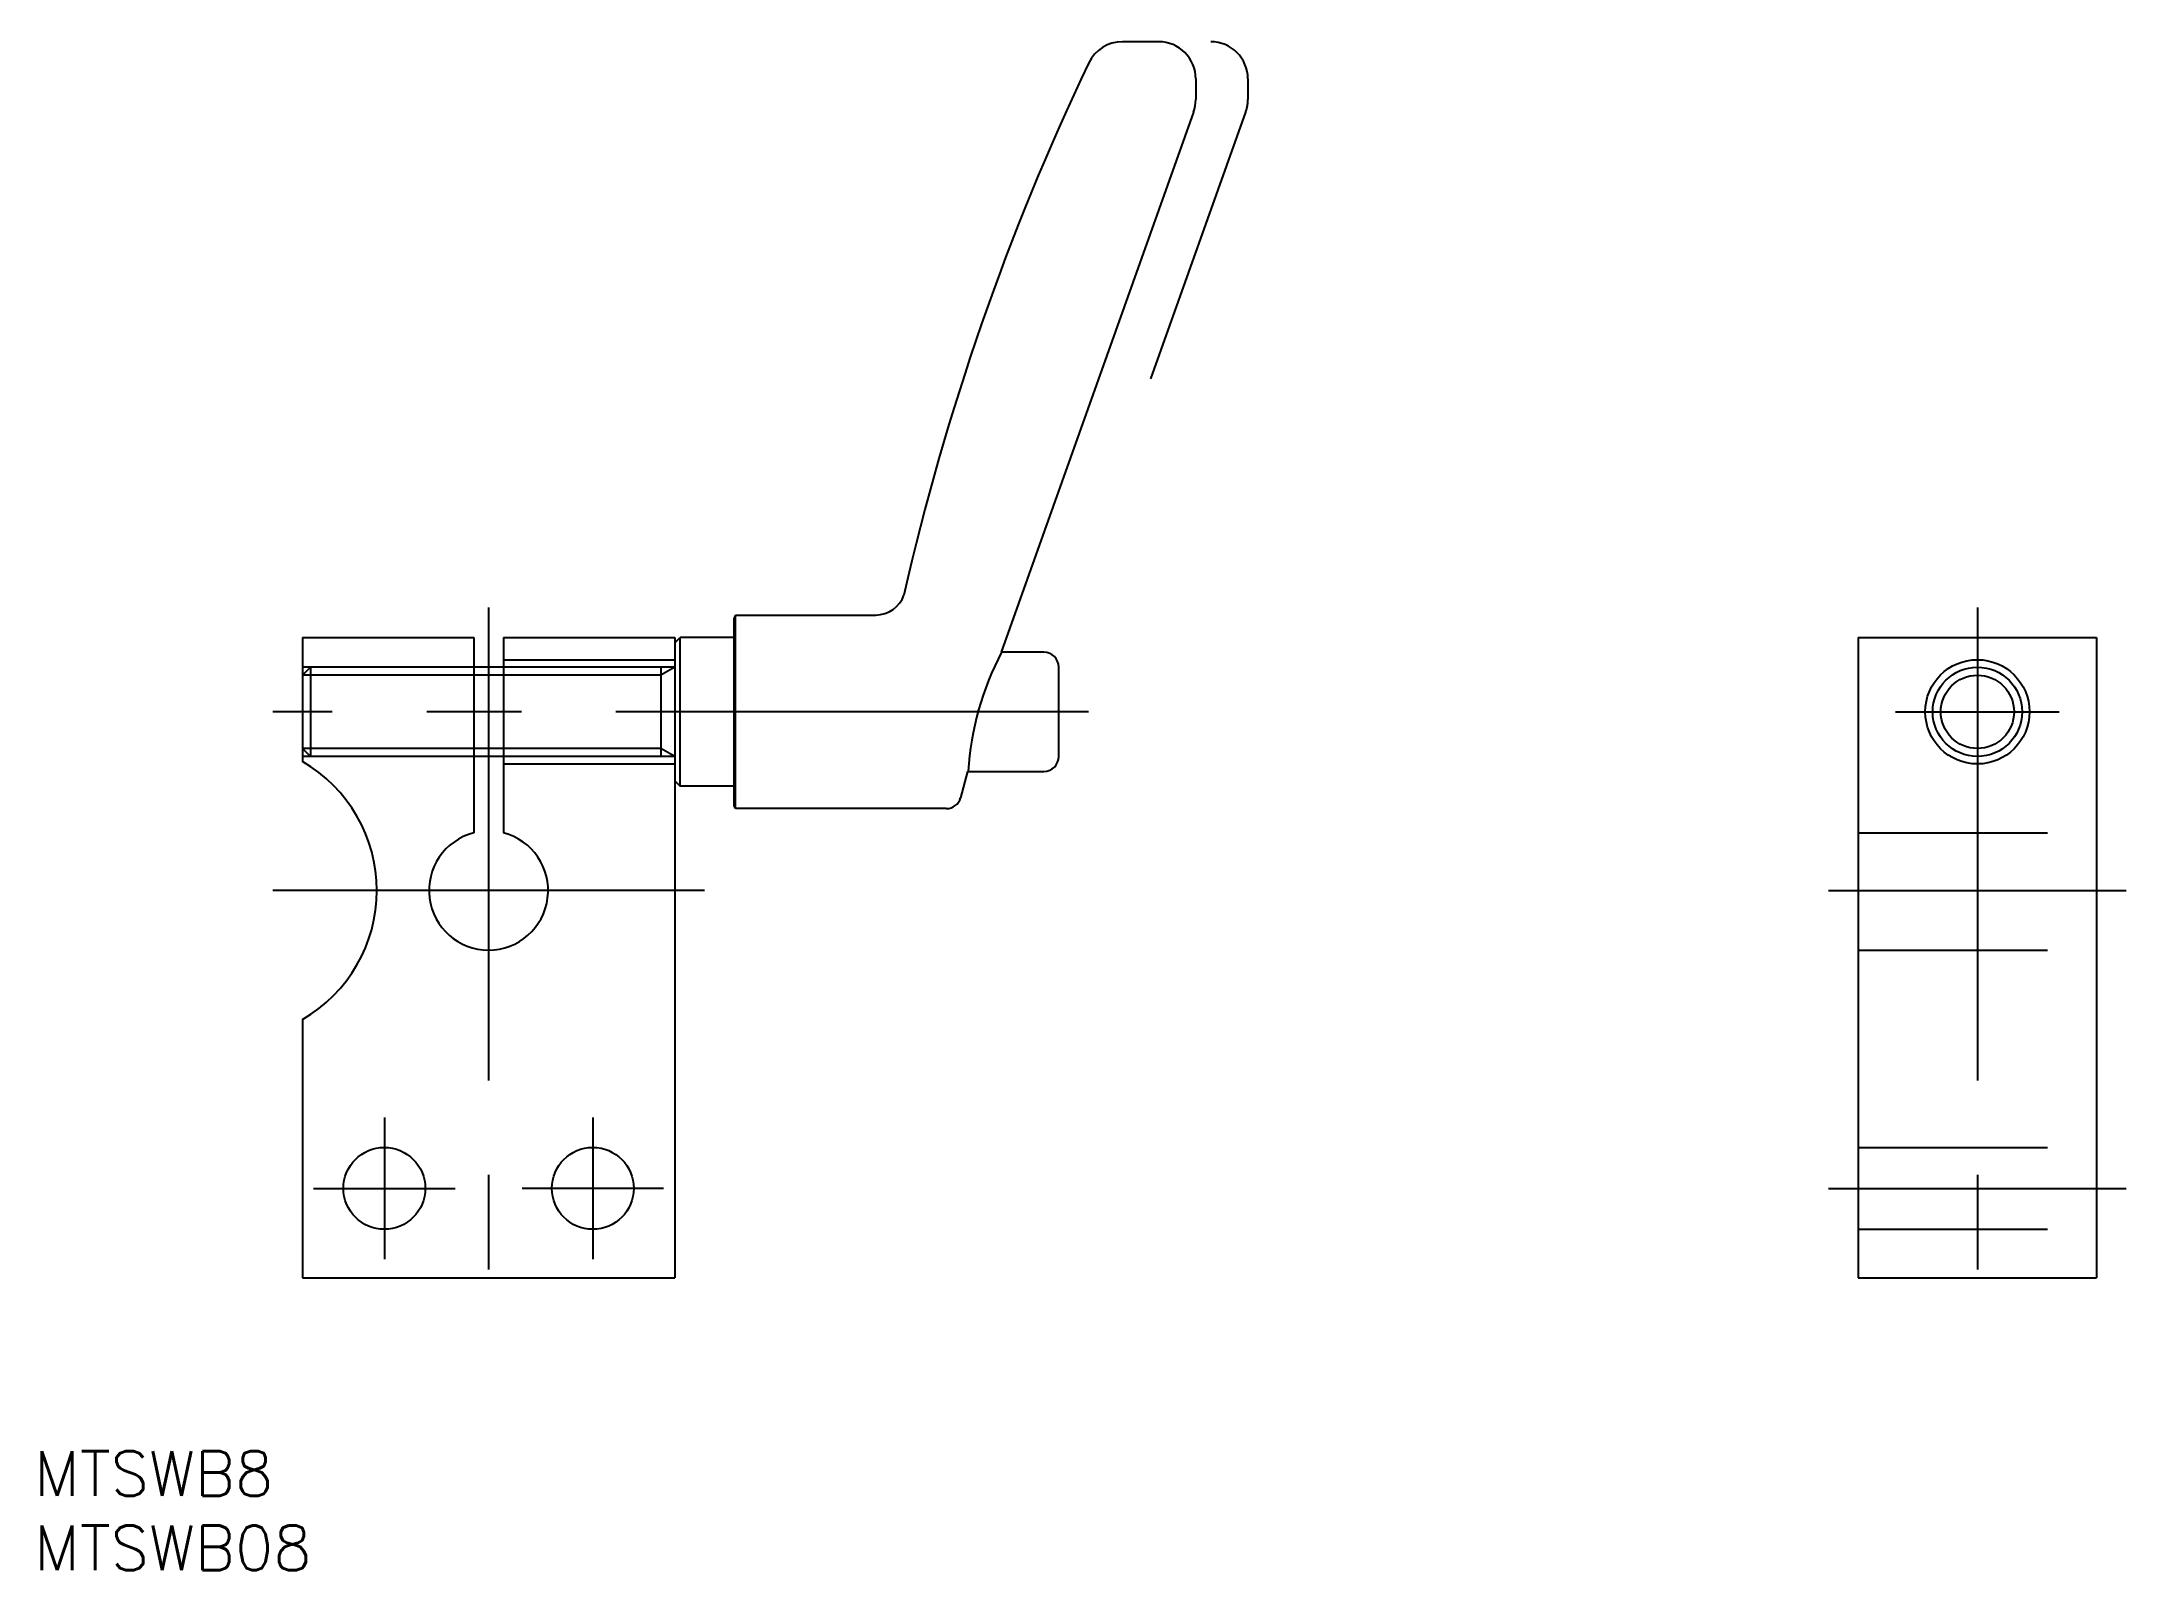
# Model space of a CAD drawing. Extents: x -30 to 110, y -46 to 57.
import ezdxf

# ---------------------------------------------------------------- set-up
doc = ezdxf.new("R2010")
doc.units = 0
for name, pattern in [('CENTER', [50.8, 31.75, -6.35, 6.35, -6.35]), ('DASHED', [19.05, 12.7, -6.35]), ('PHANTOM', [63.5, 31.75, -6.35, 6.35, -6.35, 6.35, -6.35])]:
    doc.linetypes.add(name, pattern=pattern)
doc.layers.get('0').update_dxf_attribs({"linetype": 'CONTINUOUS'})
doc.layers.add('CENTER', color=1, linetype='CENTER')
doc.styles.get("Standard").update_dxf_attribs({"font": 'txt.shx', "height": 3, "bigfont": 'bigfont.shx'})

# ---------------------------------------------------------------- blocks, each defined once
blk = doc.blocks.new('*U2')
at = {"color": 7, "linetype": 'CONTINUOUS'}
blk.add_text('MTSWB8', height=3, dxfattribs=at).set_placement((-30.53, -40.65))
blk = doc.blocks.new('*U3')
at = {"color": 7, "linetype": 'CONTINUOUS'}
blk.add_text('MTSWB08', height=3, dxfattribs=at).set_placement((-30.53, -45.65))

msp = doc.modelspace()

# ---------------------------------------------------------------- linework, layer by layer
at = {"color": 7, "linetype": 'CONTINUOUS'}
for p, q in [((45, 57), (42.57, 57)), ((47.5, 54.5), (47.5, 53.11)), ((34.46, 16), (47.36, 52.27)), ((16.59, 18.5), (16.5, 18.3)), ((16.5, 5.7), (16.5, 18.3)), ((16.59, 18.5), (26.01, 18.5)), ((16.59, 5.5), (16.59, 18.5)), ((-12.5, 17), (-1, 17)), ((-12.5, 17), (-12.5, 8.66)), ((-1, 17), (-1, 3.87)), ((1, 17), (12.5, 17)), ((1, 17), (1, 3.87)), ((12.5, 16.63), (12.87, 17)), ((12.5, 17), (12.5, -26)), ((16.5, 17), (12.87, 17)), ((12.87, 7), (12.87, 17)), ((92, 17), (108, 17)), ((92, 17), (92, -26)), ((108, 17), (108, -26)), ((37.3, 16), (34.46, 16)), ((1, 15), (-1, 15)), ((38.3, 9), (38.3, 15)), ((1, 9), (-1, 9)), ((12.5, 7.37), (12.87, 7)), ((31.71, 6.23), (32.2, 8)), ((32.2, 8), (37.3, 8)), ((16.5, 7), (12.87, 7)), ((16.59, 5.5), (16.5, 5.7)), ((30.74, 5.5), (16.59, 5.5)), ((-12.5, -8.66), (-12.5, -26)), ((-12.5, -26), (12.5, -26)), ((92, -26), (108, -26))]:
    msp.add_line(p, q, dxfattribs=at)
at = {"color": 3, "linetype": 'PHANTOM'}
for p, q in [((51, 54.5), (51, 53.11)), ((44.49, 34.37), (50.86, 52.27))]:
    msp.add_line(p, q, dxfattribs=at)
at = {"color": 3, "linetype": 'DASHED'}
for p, q in [((1, 15.5), (12.5, 15.5)), ((-12.5, 14.46), (-11.96, 15)), ((-1, 15), (-12.5, 15)), ((-1, 14.46), (-12.5, 14.46)), ((-11.96, 15), (-11.96, 9)), ((12.5, 15), (1, 15)), ((11.56, 14.46), (1, 14.46)), ((11.56, 15), (11.56, 9)), ((12.5, 15), (11.56, 14.46)), ((-12.5, 9.54), (-11.96, 9)), ((-1, 9.54), (-12.5, 9.54)), ((-1, 9), (-12.5, 9)), ((11.56, 9.54), (1, 9.54)), ((12.5, 9), (1, 9)), ((1, 8.5), (12.5, 8.5)), ((12.5, 9), (11.56, 9.54)), ((92, 3.87), (108, 3.87)), ((92, -4), (108, -4)), ((92, -17.25), (108, -17.25)), ((92, -22.75), (108, -22.75))]:
    msp.add_line(p, q, dxfattribs=at)
at = {"color": 3, "linetype": 'CONTINUOUS'}
for p, q in [((1, 14.46), (-1, 14.46)), ((1, 9.54), (-1, 9.54))]:
    msp.add_line(p, q, dxfattribs=at)
at = {"color": 7, "linetype": 'CONTINUOUS'}
for centre, radius in [((100, 12), 3.5), ((100, 12), 2.46), ((-7, -20), 2.75), ((7, -20), 2.75)]:
    msp.add_circle(centre, radius, dxfattribs=at)
at = {"color": 3, "linetype": 'CONTINUOUS'}
msp.add_circle((100, 12), 3, dxfattribs=at)
at = {"color": 7, "linetype": 'CONTINUOUS'}
for centre, radius, start, end in [((42.57, 54.5), 2.5, 90, 154.5073), ((45, 54.5), 2.5, 360, 90), ((194.93, -18.15), 171.3, 154.5073, 167.1877), ((45, 53.11), 2.5, 340.4256, 0), ((26.01, 20.5), 2, 270, 340.621), ((51.89, 6.78), 19.72, 152.1114, 176.4391), ((37.3, 15), 1, 0, 90), ((-17.5, 0), 10, 300, 60), ((37.3, 9), 1, 270, 0), ((30.74, 6.5), 1, 270, 344.2753), ((0, 0), 4, 104.4775, 75.5225)]:
    msp.add_arc(centre, radius, start, end, dxfattribs=at)
at = {"color": 3, "linetype": 'PHANTOM'}
for centre, start, end in [((48.5, 54.5), 360, 90), ((48.5, 53.11), 340.4256, 0)]:
    msp.add_arc(centre, 2.5, start, end, dxfattribs=at)
at = {"layer": 'CENTER', "color": 1, "linetype": 'CENTER'}
for p, q in [((0, 19), (0, -28)), ((100, 19), (100, -28)), ((40.3, 12), (-14.5, 12)), ((94.5, 12), (105.5, 12)), ((14.5, 0), (-14.5, 0)), ((90, 0), (110, 0)), ((-7, -15.25), (-7, -24.75)), ((7, -15.25), (7, -24.75)), ((-11.75, -20), (-2.25, -20)), ((11.75, -20), (2.25, -20)), ((90, -20), (110, -20))]:
    msp.add_line(p, q, dxfattribs=at)

# ---------------------------------------------------------------- block references
at = {"color": 7, "linetype": 'CONTINUOUS'}
for name in ['*U2', '*U3']:
    msp.add_blockref(name, (0, 0), dxfattribs=at)

doc.saveas('drawing.dxf')
